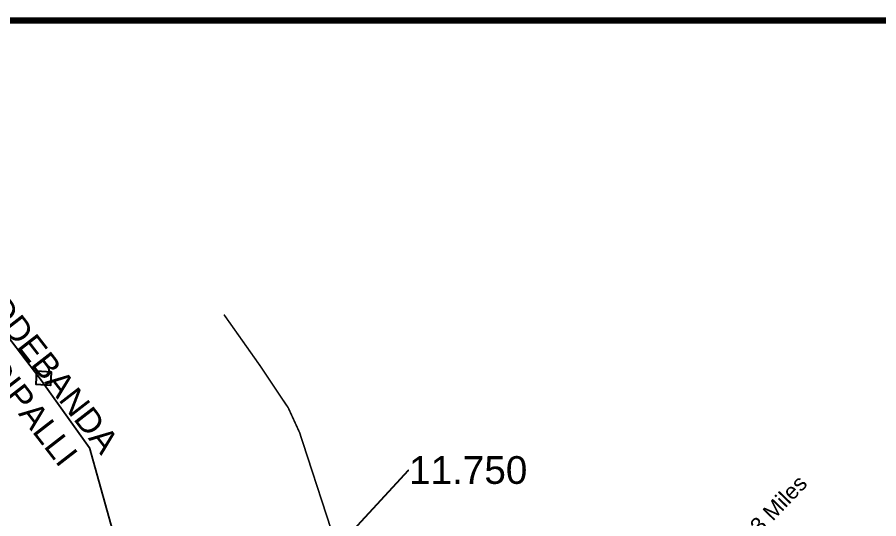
# Model space of a CAD drawing. Header units: feet. Extents: x 777153 to 781638, y 1563156 to 1569660.
# Drawn here: x 778106 to 779195, y 1569027 to 1569660 of the extents above; entities that cross this region are included whole.
import ezdxf
from ezdxf import colors
from ezdxf.entities.mleader import LeaderData, LeaderLine
from ezdxf.math import Vec2, Vec3

# ---------------------------------------------------------------- set-up
doc = ezdxf.new("R2010")
doc.units = ezdxf.units.FT
doc.header["$MEASUREMENT"] = 0
doc.linetypes.add('ACAD_ISO02W100', pattern=[15, 12, -3])
doc.linetypes.add('HIDDEN2', pattern=[0.1875, 0.125, -0.0625])
for name, color, linetype in [('CANAL1', 242, 'Continuous'), ('CSMark', 72, 'Continuous'), ('PLOT NO', 7, 'Continuous'), ('VILLAGE STONES', 240, 'Continuous')]:
    doc.layers.add(name, color=color, linetype=linetype)
doc.layers.add('VILLAGE BOUNDRY', color=5, linetype='HIDDEN2', lineweight=100)
doc.styles.get("Standard").update_dxf_attribs({"font": 'arial.ttf'})

msp = doc.modelspace()

# ---------------------------------------------------------------- linework, layer by layer
at = {"layer": 'CANAL1', "color": 1, "linetype": 'HIDDEN2', "ltscale": 50}
msp.add_lwpolyline([(778367.3, 1569284.6, 2, 2, 0), (778412.3, 1569220.9, 2, 2, 0), (778448.6, 1569166.7, 2, 2, 0), (778462.9, 1569135.5, 2, 2, 0), (778500.2, 1569021, 2, 2, 0), (778575.2, 1568788, 2, 2, 0), (778669.9, 1568499.7, 2, 2, 0), (778705.9, 1568378.7, 2, 2, 0), (778722.4, 1568343, 2, 2, 0), (778781.6, 1568253.1, 2, 2, 0), (778896.1, 1568077.2, 2, 2, 0), (778930.7, 1568034.1, 2, 2, 0), (778961.3, 1568011.2, 2, 2, 0), (779000.2, 1567995.4, 2, 2, 0), (779044.2, 1567984.3, 2, 2, 0), (779118.1, 1567978.8, 2, 2, 0), (779184.1, 1567973.2, 2, 2, 0), (779264.9, 1567962.2, 2, 2, 0)], format="xyseb", dxfattribs=at)
at = {"layer": 'CSMark', "color": 5, "const_width": 8}
msp.add_lwpolyline([(777157.3, 1569656.1), (781415.1, 1569656.1), (781415.1, 1563159.8), (777157.3, 1563159.8)], close=True, dxfattribs=at)
at = {"layer": 'VILLAGE BOUNDRY', "linetype": 'ACAD_ISO02W100', "lineweight": -2}
msp.add_lwpolyline([(778089.9, 1569262.6, 2.32, 2.32, 0), (778135, 1569203.6, 2.32, 2.32, 0), (778197.6, 1569116, 2.32, 2.32, 0), (778231.4, 1568994.9, 2.32, 2.32, 0), (778301.9, 1568986.9, 2.32, 2.32, 0), (778348.4, 1568985.7, 2.32, 2.32, 0), (778411.4, 1568993.2, 2.32, 2.32, 0), (778437.9, 1568995.3, 2.32, 2.32, 0), (778499, 1568992.8, 2.32, 2.32, 0), (778630.9, 1568964.2, 2.32, 2.32, 0), (778695.5, 1568935.5, 2.32, 2.32, 0), (778745.2, 1568916.4, 2.32, 2.32, 0), (778898.3, 1568863, 2.32, 2.32, 0), (779029.9, 1568816.2, 2.32, 2.32, 0), (778991.1, 1568645.4, 2.32, 2.32, 0), (778995.3, 1568538.3, 2.32, 2.32, 0), (778995.9, 1568495.8, 2.32, 2.32, 0), (778998.7, 1568466.1, 2.32, 2.32, 0), (779076.5, 1568426.7, 2.32, 2.32, 0), (779194.2, 1568404.1, 2.32, 2.32, 0), (779191.9, 1568385.9, 2.32, 2.32, 0), (779213.9, 1568384.2, 2.32, 2.32, 0)], format="xyseb", dxfattribs=at)
at = {"layer": 'VILLAGE STONES', "lineweight": -2}
msp.add_lwpolyline([(778130.8, 1569213.5), (778149, 1569212.5), (778148.1, 1569195.1), (778129.9, 1569196.1)], close=True, dxfattribs=at)

# ---------------------------------------------------------------- texts
at = {"layer": 'PLOT NO', "lineweight": -2}
msp.add_text('To Chandragiri 3 Miles ', height=20, rotation=46.1056, dxfattribs=at).set_placement((778910.9, 1568867.4))
at = {"layer": 'VILLAGE BOUNDRY', "color": 3, "insert": (777974.1, 1569463), "char_height": 30.507, "width": 465.797, "attachment_point": 1, "rotation": 307.7937}
msp.add_mtext('\\pi37.589;V.B. DUDDEBANDA\\P\\pi60.823;V.B. GONDIPALLI', dxfattribs=at)

# ---------------------------------------------------------------- leaders
at = {"layer": 'VILLAGE STONES', "color": 1}
ml = msp.add_multileader_mtext('Standard', dxfattribs=at)
ml.set_content('11.750', color=1)
ml.set_leader_properties()
ml.build(insert=Vec2(0, 0))
ml.multileader.update_dxf_attribs({"dogleg_length": 0.36, "arrow_head_size": 30})
ctx = ml.context
ctx.base_point, ctx.char_height, ctx.arrow_head_size, ctx.landing_gap_size, ctx.plane_origin = Vec3(778601, 1569088), 35, 30, 0.09, Vec3(779044.4, 1568848.3)
notes = []
notes.append((ctx, [(0, (1, 1, 0), (778600.6, 1569088), (1, 0), 0.36, [(0, [(778510.8, 1568990.8)], 0, [])])]))
ctx.mtext.insert, ctx.mtext.flow_direction = Vec3(778601.1, 1569105.8), 5
for ctx, leaders in notes:
    for number, flags, end, landing, length, lines in leaders:
        leader = LeaderData()
        leader.index, (leader.has_last_leader_line, leader.has_dogleg_vector, leader.attachment_direction) = number, flags
        leader.last_leader_point, leader.dogleg_vector, leader.dogleg_length = Vec3(end), Vec3(landing), length
        for number, points, colour, breaks in lines:
            line = LeaderLine()
            line.index, line.vertices, line.color, line.breaks = number, Vec3.list(points), colors.encode_raw_color(colour), breaks
            leader.lines.append(line)
        ctx.leaders.append(leader)

doc.saveas('drawing.dxf')
